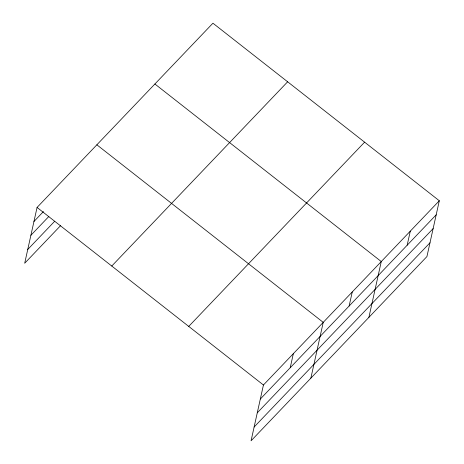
<?xml version="1.0" encoding="UTF-8"?>
<svg xmlns="http://www.w3.org/2000/svg" width="464" height="464" viewBox="0 0 464 464"><rect width="100%" height="100%" fill="white"/><g stroke="black" fill="none" stroke-linecap="round" stroke-linejoin="round"><path stroke-width="0.7" d="M439.304 200.755L263.436 385.004L251.065 440.8L426.932 256.557L439.304 200.755L212.935 23.2L37.068 207.443L24.696 263.245L60.575 225.655M290.215 367.743L293.335 353.678M310.863 378.16L323.228 322.358L96.86 144.803M349.131 306.02L352.251 291.96M368.897 317.359L381.269 261.557L154.901 84.001M407.166 245.218L410.286 231.159M33.947 221.508L43.419 211.59M30.897 235.277L48.836 216.485M27.753 249.47L54.659 221.282M111.766 266.04L287.634 81.792M188.732 326.407L364.6 142.164M260.316 399.063L436.183 214.82M257.265 412.838L433.132 228.595M254.121 427.025L429.989 242.782M37.068 207.443L263.436 385.004"/></g></svg>
